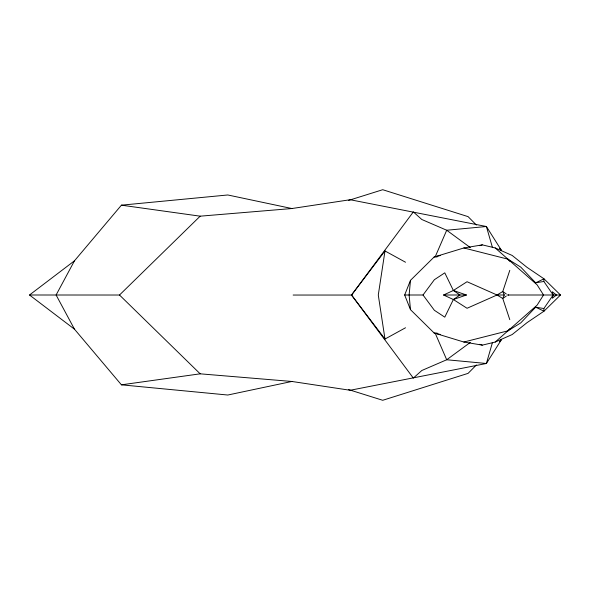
<?xml version="1.0" encoding="UTF-8"?>
<svg xmlns="http://www.w3.org/2000/svg" width="590" height="590" viewBox="0 0 590 590"><rect width="100%" height="100%" fill="white"/><g stroke="black" fill="none" stroke-linecap="round" stroke-linejoin="round"><path stroke-width="0.89" d="M495.202 342.053L507.924 330.843L520.771 322.885L535.654 307.176L543.995 311.181L543.862 308.541L553.154 295L552.343 291.777L556.451 295L552.343 298.223L553.154 295L543.862 281.459L543.995 278.819L527.025 267.344L512.164 255.448L495.202 247.948L482.31 244.865L463.843 247.97L434.107 257.034L410.478 280.346L404.666 295L410.478 309.654L434.107 332.967L463.843 342.03L482.31 345.135L495.202 342.053L512.164 334.552L527.025 322.656L543.995 311.181L560.5 295L543.995 278.819L535.654 282.824L520.771 267.115L507.924 259.157L495.202 247.948M410.478 280.346L409.128 295L410.478 309.654M405.529 262.24L384.99 250.957L378.286 295.015L384.99 339.044L405.529 327.76M492.488 342.384L486.396 363.492L350.18 390.27L291.873 381.465L200.172 373.824L121.422 384.827L74.465 329.183L56.102 295L74.465 260.817L121.422 205.173L227.792 194.973L291.873 208.536L350.18 199.73L486.396 226.508L501.404 250.285L499.479 248.338M509.79 270.331L502.769 291.504L497.031 295L467.051 308.275L453.363 299.514L443.547 295.007L453.363 290.487L467.051 281.725L497.031 295L502.769 298.496L509.79 319.669M506.353 294.004L502.769 291.504L504.266 295L502.769 298.496L506.353 296.003M423.015 295L434.365 279.712L444.786 272.846L453.363 290.487L459.994 295L453.363 299.514L444.786 317.155L434.365 310.288L423.015 295L404.666 295M463.843 247.97L507.924 259.157L537.121 284.852L543.538 295L537.121 305.148L507.924 330.843L463.843 342.03M293.142 295.044L351.529 295.044L413.332 211.906L421.821 219.502L446.704 230.24L470.355 247.616M470.355 342.384L446.704 359.76L421.821 370.498L413.332 378.094L351.529 295.044L384.99 250.957M507.924 330.843L509.694 328.733M476.41 364.959L468.077 373.367L382.718 400.286L348.616 389.599M499.479 341.662L501.404 339.715L486.396 363.492L446.704 359.76L435.228 333.262L434.107 332.967M74.465 260.817L29.5 295L119.505 295.022L200.172 216.176L291.873 208.536M453.363 299.514L466.432 295L453.363 290.487M479.759 245.676L482.31 244.865M348.616 200.401L382.718 189.715L468.077 216.633L476.41 225.041M434.107 257.034L440.487 255.492M291.873 381.465L227.792 395.027L121.422 384.827M535.654 282.824L543.862 281.459M437.035 332.996L435.228 333.262L440.487 334.508M443.547 295.007L466.432 295M508.75 295L507.784 295L543.538 295M560.5 295L543.796 295M497.031 295L504.266 295M121.422 205.173L200.172 216.176M437.035 257.004L435.228 256.739L446.704 230.24L486.396 226.508L492.488 247.616M535.654 307.176L543.862 308.541M479.759 344.324L482.31 345.135M29.5 295L74.465 329.183M119.505 295.022L200.172 373.824M507.924 259.157L509.694 261.267M351.529 295.044L384.99 339.044"/></g></svg>
